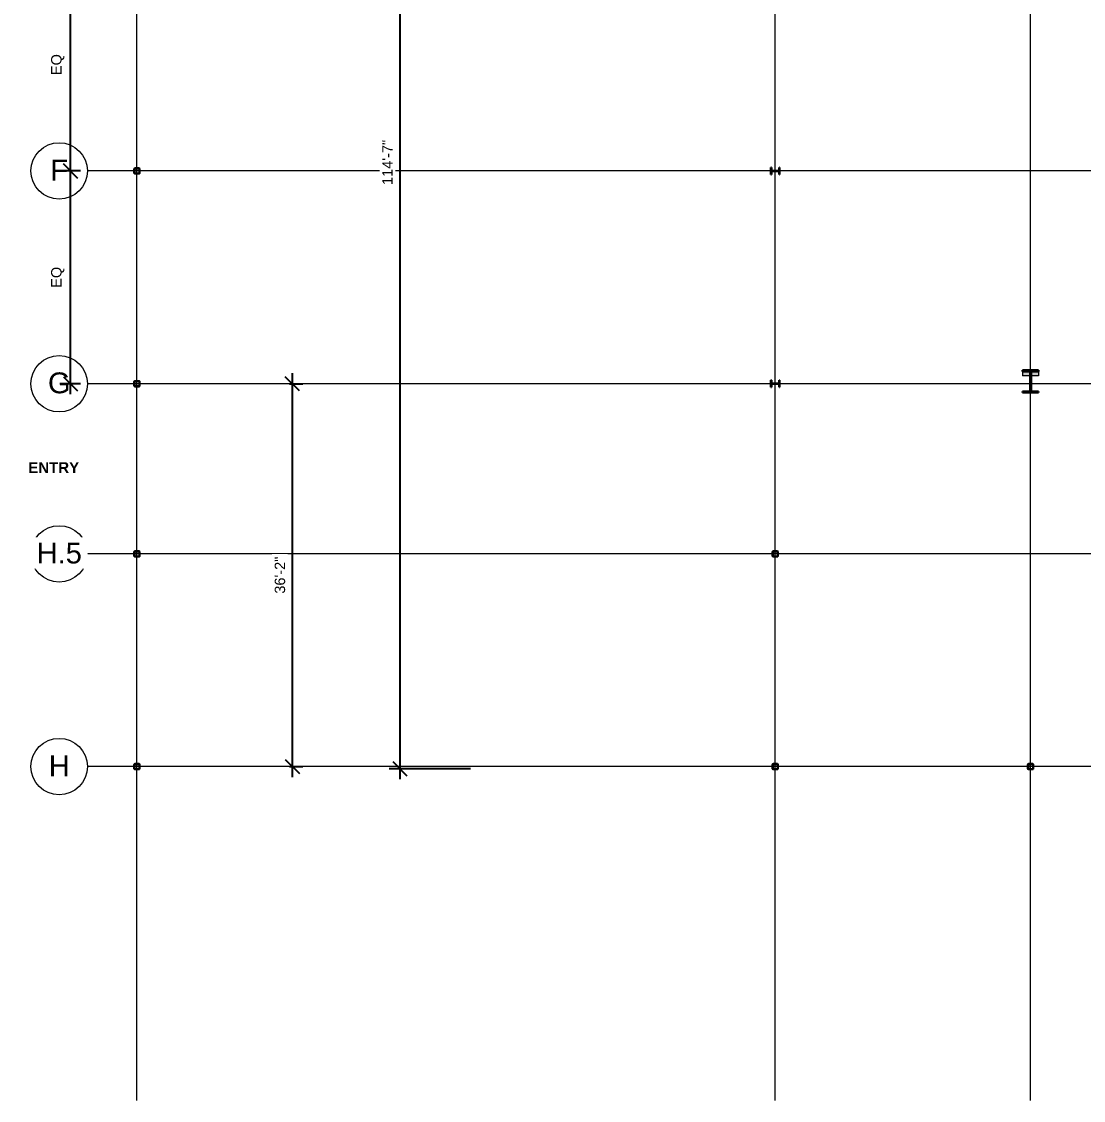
# Model space of a CAD drawing. Header units: inches. Extents: x 21942 to 26875, y -23163 to -20555.
# Drawn here: x 21942 to 23146, y -23163 to -21939 of the extents above; entities that cross this region are included whole.
import ezdxf

# ---------------------------------------------------------------- set-up
doc = ezdxf.new("R2010")
doc.units = ezdxf.units.IN
doc.header["$MEASUREMENT"] = 0
doc.linetypes.add('Grid Line 1_2_', pattern=[0.875, 0.5, -0.125, 0.125, -0.125])
for name, color, linetype, lineweight in [('A-ANNO-DIMS', 211, 'Continuous', 9), ('G-ANNO-TEXT', 231, 'Continuous', 9), ('S-COLS', 52, 'Continuous', 9), ('S-GRID', 1, 'Continuous', 9), ('S-GRID-IDEN', 1, 'Continuous', 9)]:
    doc.layers.add(name, color=color, linetype=linetype, lineweight=lineweight)
doc.styles.add('Arial', font='arial.ttf', dxfattribs={"height": 23.60479})
doc.styles.add('Arial_1', font='arial.ttf', dxfattribs={"height": 11.802395})
doc.styles.add('Arial_B', font='arialbd.ttf', dxfattribs={"height": 12.177074})
doc.dimstyles.new('Linear_-_3_32__Arial', dxfattribs={"dimscale": 12, "dimtxt": 12, "dimasz": 1.333333, "dimexe": 1, "dimexo": 0.666667, "dimgap": 0.666667, "dimtad": 1, "dimdec": 0, "dimzin": 1, "dimdsep": 46, "dimlunit": 4, "dimtxsty": 'Arial_1', "dimblk1": 'OBLIQUE', "dimblk2": 'OBLIQUE', "dimsah": 1, "dimcen": 0.09, "dimdle": 1, "dimazin": 0, "dimtfac": 1, "dimtdec": 4, "dimtix": 1, "dimtmove": 0, "dimatfit": 3, "dimfxl": 1, "dimtvp": 1, "dimtfill": 1, "dimfrac": 2, "dimtolj": 1, "dimtzin": 0, "dimarcsym": 2})
doc.dimstyles.new('Linear_-_3_32__Arial_2', dxfattribs={"dimscale": 12, "dimtxt": 12, "dimasz": 1.333333, "dimexe": 1, "dimexo": 0.666667, "dimgap": 0.666667, "dimtad": 1, "dimdec": 0, "dimzin": 1, "dimdsep": 46, "dimlunit": 4, "dimtxsty": 'Arial_1', "dimblk1": 'OBLIQUE', "dimblk2": 'OBLIQUE', "dimsah": 1, "dimcen": 0.09, "dimdle": 1, "dimazin": 0, "dimtfac": 1, "dimtdec": 4, "dimtix": 1, "dimtmove": 0, "dimatfit": 3, "dimfxl": 1, "dimtvp": 1, "dimtfill": 1, "dimfrac": 2, "dimtolj": 1, "dimtzin": 0, "dimarcsym": 2})
pattern_1 = [(45, (1e-11, 0), (-12.671354, 12.671354), []), (45, (1e-11, 19.2), (-12.671354, 12.671354), [])]

# ---------------------------------------------------------------- blocks, each defined once
blk = doc.blocks.new('HSS-Hollow Structural Section-Column - HSS6X6X1_4-556719-First Floor Plan')
at = {"layer": 'S-COLS'}
h = blk.add_hatch(dxfattribs=at)
h.set_pattern_fill('FP_2', color=256, style=0, pattern_type=2)
h.set_pattern_definition([(225, (23085.89, -22784.303), (12.671354, -12.671354), []), (225, (23085.89, -22803.503), (12.671354, -12.671354), [])])
h.paths.add_polyline_path([(2.5, 3), (-2.5, 3), (-2.9, 2.9), (-3, 2.5), (-3, -2.5), (-2.9, -2.9), (-2.5, -3), (2.5, -3), (2.9, -2.9), (3, -2.5), (3, 2.5), (2.9, 2.9)], flags=0)
h.paths.add_polyline_path([(-2.5, 2.8), (2.5, 2.8), (2.7, 2.7), (2.8, 2.5), (2.8, -2.5), (2.7, -2.7), (2.5, -2.8), (-2.5, -2.8), (-2.7, -2.7), (-2.8, -2.5), (-2.8, 2.5), (-2.7, 2.7)], flags=0)
at = {"layer": 'S-COLS', "lineweight": 30}
for p, q in [((-3, 2.5), (-3, -2.5)), ((-2.8, -2.5), (-2.8, 2.5)), ((2.5, 3), (-2.5, 3)), ((-2.5, 2.8), (2.5, 2.8)), ((2.8, 2.5), (2.8, -2.5)), ((3, -2.5), (3, 2.5)), ((2.5, -2.8), (-2.5, -2.8)), ((-2.5, -3), (2.5, -3))]:
    blk.add_line(p, q, dxfattribs=at)
for centre, radius, start, end in [((-2.5, 2.5), 0.466, 90, 180), ((-2.5, 2.5), 0.233, 90, 180), ((2.5, 2.5), 0.466, 360, 90), ((2.5, 2.5), 0.233, 0, 90), ((-2.5, -2.5), 0.466, 180, 270), ((-2.5, -2.5), 0.233, 180, 270), ((2.5, -2.5), 0.466, 270, 360), ((2.5, -2.5), 0.233, 270, 360)]:
    blk.add_arc(centre, radius, start, end, dxfattribs=at)
blk = doc.blocks.new('HSS-Hollow Structural Section-Column - HSS6X6X1_4-V11-First Floor Plan')
at = {"layer": 'S-COLS'}
h = blk.add_hatch(dxfattribs=at)
h.set_pattern_fill('FP_11', color=256, style=0, pattern_type=2)
h.set_pattern_definition([(225, (22072.64, -22784.303), (12.671354, -12.671354), []), (225, (22072.64, -22803.503), (12.671354, -12.671354), [])])
h.paths.add_polyline_path([(-2.5, 3), (-2.9, 2.9), (-3, 2.5), (-3, -2.5), (-2.9, -2.9), (-2.5, -3), (2.5, -3), (2.9, -2.9), (3, -2.5), (3, 2.5), (2.9, 2.9), (2.5, 3)], flags=0)
h.paths.add_polyline_path([(-2.5, 2.8), (2.5, 2.8), (2.7, 2.7), (2.8, 2.5), (2.8, -2.5), (2.7, -2.7), (2.5, -2.8), (-2.5, -2.8), (-2.7, -2.7), (-2.8, -2.5), (-2.8, 2.5), (-2.7, 2.7)], flags=0)
at = {"layer": 'S-COLS', "lineweight": 30}
for p, q in [((-3, 2.5), (-3, -2.5)), ((-2.8, -2.5), (-2.8, 2.5)), ((2.5, 3), (-2.5, 3)), ((-2.5, 2.8), (2.5, 2.8)), ((2.8, 2.5), (2.8, -2.5)), ((3, -2.5), (3, 2.5)), ((2.5, -2.8), (-2.5, -2.8)), ((-2.5, -3), (2.5, -3))]:
    blk.add_line(p, q, dxfattribs=at)
for centre, radius, start, end in [((-2.5, 2.5), 0.466, 90, 180), ((-2.5, 2.5), 0.233, 90, 180), ((2.5, 2.5), 0.466, 360, 90), ((2.5, 2.5), 0.233, 0, 90), ((-2.5, -2.5), 0.466, 180, 270), ((-2.5, -2.5), 0.233, 180, 270), ((2.5, -2.5), 0.466, 270, 360), ((2.5, -2.5), 0.233, 270, 360)]:
    blk.add_arc(centre, radius, start, end, dxfattribs=at)
blk = doc.blocks.new('HSS-Hollow Structural Section-Column - HSS6X6X1_4-V18-First Floor Plan')
at = {"layer": 'S-COLS'}
h = blk.add_hatch(dxfattribs=at)
h.set_pattern_fill('FP_13', color=256, style=0, pattern_type=2)
h.set_pattern_definition([(225, (22796.39, -22543.053), (12.671354, -12.671354), []), (225, (22796.39, -22562.253), (12.671354, -12.671354), [])])
h.paths.add_polyline_path([(2.5, 3), (-2.5, 3), (-2.9, 2.9), (-3, 2.5), (-3, -2.5), (-2.9, -2.9), (-2.5, -3), (2.5, -3), (2.9, -2.9), (3, -2.5), (3, 2.5), (2.9, 2.9)], flags=0)
h.paths.add_polyline_path([(2.5, 2.8), (2.7, 2.7), (2.8, 2.5), (2.8, -2.5), (2.7, -2.7), (2.5, -2.8), (-2.5, -2.8), (-2.7, -2.7), (-2.8, -2.5), (-2.8, 2.5), (-2.7, 2.7), (-2.5, 2.8)], flags=0)
at = {"layer": 'S-COLS', "lineweight": 30}
for p, q in [((-3, 2.5), (-3, -2.5)), ((-2.8, -2.5), (-2.8, 2.5)), ((2.5, 3), (-2.5, 3)), ((-2.5, 2.8), (2.5, 2.8)), ((2.8, 2.5), (2.8, -2.5)), ((3, -2.5), (3, 2.5)), ((2.5, -2.8), (-2.5, -2.8)), ((-2.5, -3), (2.5, -3))]:
    blk.add_line(p, q, dxfattribs=at)
for centre, radius, start, end in [((-2.5, 2.5), 0.466, 90, 180), ((-2.5, 2.5), 0.233, 90, 180), ((2.5, 2.5), 0.466, 360, 90), ((2.5, 2.5), 0.233, 0, 90), ((-2.5, -2.5), 0.466, 180, 270), ((-2.5, -2.5), 0.233, 180, 270), ((2.5, -2.5), 0.466, 270, 360), ((2.5, -2.5), 0.233, 270, 360)]:
    blk.add_arc(centre, radius, start, end, dxfattribs=at)
blk = doc.blocks.new('HSS-Hollow Structural Section-Column - HSS6X6X1_4-V19-First Floor Plan')
at = {"layer": 'S-COLS', "lineweight": 30}
for p, q in [((-3, 2.534), (-3, -2.534)), ((-2.767, -2.534), (-2.767, 2.534)), ((2.534, 3), (-2.534, 3)), ((-2.534, 2.767), (2.534, 2.767)), ((2.767, 2.534), (2.767, -2.534)), ((3, -2.534), (3, 2.534)), ((2.534, -2.767), (-2.534, -2.767)), ((-2.534, -3), (2.534, -3))]:
    blk.add_line(p, q, dxfattribs=at)
for centre, radius, start, end in [((-2.534, 2.534), 0.466, 90, 180), ((-2.534, 2.534), 0.233, 90, 180), ((2.534, 2.534), 0.466, 360, 90), ((2.534, 2.534), 0.233, 0, 90), ((-2.534, -2.534), 0.466, 180, 270), ((-2.534, -2.534), 0.233, 180, 270), ((2.534, -2.534), 0.466, 270, 360), ((2.534, -2.534), 0.233, 270, 360)]:
    blk.add_arc(centre, radius, start, end, dxfattribs=at)
blk = doc.blocks.new('Grid - Grid Head - Circle-14747-First Floor Plan')
at = {"layer": 'S-GRID-IDEN'}
blk.add_circle((0, 0), 0.25, dxfattribs=at)
blk = doc.blocks.new('_Oblique')
at = {"color": 0, "linetype": 'ByBlock', "lineweight": -2}
blk.add_line((-0.5, -0.5), (0.5, 0.5), dxfattribs=at)
blk = doc.blocks.new('*D482')
at = {"layer": 'A-ANNO-DIMS', "color": 0, "lineweight": -2, "transparency": 16777216}
for p, q in [((22370.6, -21399.6), (22370.6, -22798.7)), ((22373.9, -21411.6), (22358.6, -21411.6)), ((22450.8, -22786.7), (22358.6, -22786.7))]:
    blk.add_line(p, q, dxfattribs=at)
at = {"layer": 'Defpoints', "color": 0, "transparency": 16777216}
for p in [(22381.9, -21411.6), (22370.6, -22786.7), (22458.8, -22786.7)]:
    blk.add_point(p, dxfattribs=at)
at = {"layer": 'A-ANNO-DIMS', "color": 0, "lineweight": -2, "transparency": 16777216, "xscale": 16, "yscale": 16, "zscale": 16}
for p, rotation in [((22370.6, -21411.6), 90), ((22370.6, -22786.7), 270)]:
    blk.add_blockref('_Oblique', p, dxfattribs=dict(at, rotation=rotation))
at = {"layer": 'A-ANNO-DIMS', "color": 0, "transparency": 16777216, "insert": (22356.6, -22099.1), "char_height": 11.802, "attachment_point": 5, "rotation": 90, "style": 'Arial_1', "bg_fill": 3, "box_fill_scale": 1.25, "bg_fill_color": 256, "bg_fill_true_color": 13158600, "bg_fill_transparency": 0}
blk.add_mtext('\\A1;114\'-7"', dxfattribs=at)
blk = doc.blocks.new('*D491')
at = {"layer": 'A-ANNO-DIMS', "color": 0, "lineweight": -2, "transparency": 16777216}
for p, q in [((22248.8, -22796.3), (22248.8, -22338.1)), ((22245.5, -22350.1), (22260.8, -22350.1)), ((22245.5, -22784.3), (22260.8, -22784.3))]:
    blk.add_line(p, q, dxfattribs=at)
at = {"layer": 'Defpoints', "color": 0, "transparency": 16777216}
for p in [(22237.5, -22350.1), (22248.8, -22350.1), (22237.5, -22784.3)]:
    blk.add_point(p, dxfattribs=at)
at = {"layer": 'A-ANNO-DIMS', "color": 0, "lineweight": -2, "transparency": 16777216, "xscale": 16, "yscale": 16, "zscale": 16}
for p, rotation in [((22248.8, -22350.1), 90), ((22248.8, -22784.3), 270)]:
    blk.add_blockref('_Oblique', p, dxfattribs=dict(at, rotation=rotation))
at = {"layer": 'A-ANNO-DIMS', "color": 0, "transparency": 16777216, "insert": (22234.8, -22567.2), "char_height": 11.8, "attachment_point": 5, "rotation": 90, "style": 'Arial_1', "bg_fill": 3, "box_fill_scale": 1.25, "bg_fill_color": 256, "bg_fill_true_color": 13158600, "bg_fill_transparency": 0}
blk.add_mtext('\\A1;36\'-2"', dxfattribs=at)
blk = doc.blocks.new('*D492')
at = {"layer": 'A-ANNO-DIMS', "color": 0, "lineweight": -2, "transparency": 16777216}
for p, q in [((21997.3, -22362.1), (21997.3, -22096.8)), ((22008.4, -22108.8), (21985.3, -22108.8)), ((22008.4, -22350.1), (21985.3, -22350.1))]:
    blk.add_line(p, q, dxfattribs=at)
at = {"layer": 'Defpoints', "color": 0, "transparency": 16777216}
for p in [(21997.3, -22108.8), (22016.4, -22108.8), (22016.4, -22350.1)]:
    blk.add_point(p, dxfattribs=at)
at = {"layer": 'A-ANNO-DIMS', "color": 0, "lineweight": -2, "transparency": 16777216, "xscale": 16, "yscale": 16, "zscale": 16}
for p, rotation in [((21997.3, -22108.8), 90), ((21997.3, -22350.1), 270)]:
    blk.add_blockref('_Oblique', p, dxfattribs=dict(at, rotation=rotation))
at = {"layer": 'A-ANNO-DIMS', "color": 0, "transparency": 16777216, "insert": (21982.8, -22229.4), "char_height": 11.8, "attachment_point": 5, "rotation": 90, "style": 'Arial_1', "bg_fill": 3, "box_fill_scale": 1.25, "bg_fill_color": 256, "bg_fill_true_color": 13158600, "bg_fill_transparency": 0}
blk.add_mtext('\\A1;EQ', dxfattribs=at)
blk = doc.blocks.new('*D493')
at = {"layer": 'A-ANNO-DIMS', "color": 0, "lineweight": -2, "transparency": 16777216}
for p, q in [((21997.3, -22120.8), (21997.3, -21855.6)), ((22008.4, -21867.6), (21985.3, -21867.6)), ((22008.4, -22108.8), (21985.3, -22108.8))]:
    blk.add_line(p, q, dxfattribs=at)
at = {"layer": 'Defpoints', "color": 0, "transparency": 16777216}
for p in [(21997.3, -21867.6), (22016.4, -21867.6), (22016.4, -22108.8)]:
    blk.add_point(p, dxfattribs=at)
at = {"layer": 'A-ANNO-DIMS', "color": 0, "lineweight": -2, "transparency": 16777216, "xscale": 16, "yscale": 16, "zscale": 16}
for p, rotation in [((21997.3, -21867.6), 90), ((21997.3, -22108.8), 270)]:
    blk.add_blockref('_Oblique', p, dxfattribs=dict(at, rotation=rotation))
at = {"layer": 'A-ANNO-DIMS', "color": 0, "transparency": 16777216, "insert": (21982.8, -21988.2), "char_height": 11.8, "attachment_point": 5, "rotation": 90, "style": 'Arial_1', "bg_fill": 3, "box_fill_scale": 1.25, "bg_fill_color": 256, "bg_fill_true_color": 13158600, "bg_fill_transparency": 0}
blk.add_mtext('\\A1;EQ', dxfattribs=at)

msp = doc.modelspace()

# ---------------------------------------------------------------- hatches: boundary and pattern name
at = {"layer": 'S-COLS'}
h = msp.add_hatch(dxfattribs=at)
h.set_pattern_fill('FP_1', color=256, style=0, pattern_type=2)
h.set_pattern_definition(pattern_1)
h.paths.add_polyline_path([(22075.2, -22111.8), (22075.5, -22111.7), (22075.6, -22111.3), (22075.6, -22106.3), (22075.5, -22105.9), (22075.2, -22105.8), (22070.1, -22105.8), (22069.8, -22105.9), (22069.6, -22106.3), (22069.6, -22111.3), (22069.8, -22111.7), (22070.1, -22111.8)], flags=0)
h.paths.add_polyline_path([(22070.1, -22111.6), (22069.9, -22111.5), (22069.9, -22111.3), (22069.9, -22106.3), (22069.9, -22106.1), (22070.1, -22106), (22075.2, -22106), (22075.3, -22106.1), (22075.4, -22106.3), (22075.4, -22111.3), (22075.3, -22111.5), (22075.2, -22111.6)], flags=0)
h = msp.add_hatch(dxfattribs=at)
h.set_pattern_fill('FP_1', color=256, style=0, pattern_type=2)
h.set_pattern_definition(pattern_1)
h.paths.add_polyline_path([(22791.5, -22112.8), (22792, -22112.8), (22792, -22109.6), (22792.2, -22109.1), (22792.6, -22108.9), (22800.1, -22108.9), (22800.6, -22109.1), (22800.8, -22109.6), (22800.8, -22112.8), (22801.3, -22112.8), (22801.3, -22104.8), (22800.8, -22104.8), (22800.8, -22108), (22800.6, -22108.5), (22800.1, -22108.7), (22792.6, -22108.7), (22792.2, -22108.5), (22792, -22108), (22792, -22104.8), (22791.5, -22104.8)], flags=0)
h = msp.add_hatch(dxfattribs=at)
h.set_pattern_fill('FP_1', color=256, style=0, pattern_type=2)
h.set_pattern_definition(pattern_1)
h.paths.add_polyline_path([(23094.9, -22336.1), (23094.9, -22334.8), (23076.9, -22334.8), (23076.9, -22336.1)], flags=0)
h = msp.add_hatch(color=256, dxfattribs=at)
h.paths.add_polyline_path([(23085.3, -22341.3), (23085.3, -22336.1), (23076.9, -22336.1), (23076.9, -22341.3)], flags=0)
h.paths.add_polyline_path([(23094.9, -22341.3), (23094.9, -22336.1), (23086.5, -22336.1), (23086.5, -22341.3)], flags=0)
h = msp.add_hatch(dxfattribs=at)
h.set_pattern_fill('FP_1', color=256, style=0, pattern_type=2)
h.set_pattern_definition(pattern_1)
h.paths.add_polyline_path([(23086.5, -22358.8), (23086.5, -22336.1), (23085.3, -22336.1), (23085.3, -22358.8)], flags=0)
h = msp.add_hatch(dxfattribs=at)
h.set_pattern_fill('FP_1', color=256, style=0, pattern_type=2)
h.set_pattern_definition(pattern_1)
h.paths.add_polyline_path([(22075.2, -22353.1), (22075.5, -22352.9), (22075.6, -22352.6), (22075.6, -22347.5), (22075.5, -22347.2), (22075.2, -22347.1), (22070.1, -22347.1), (22069.8, -22347.2), (22069.6, -22347.5), (22069.6, -22352.6), (22069.8, -22352.9), (22070.1, -22353.1)], flags=0)
h.paths.add_polyline_path([(22070.1, -22352.8), (22069.9, -22352.8), (22069.9, -22352.6), (22069.9, -22347.5), (22069.9, -22347.4), (22070.1, -22347.3), (22075.2, -22347.3), (22075.3, -22347.4), (22075.4, -22347.5), (22075.4, -22352.6), (22075.3, -22352.8), (22075.2, -22352.8)], flags=0)
h = msp.add_hatch(dxfattribs=at)
h.set_pattern_fill('FP_1', color=256, style=0, pattern_type=2)
h.set_pattern_definition(pattern_1)
h.paths.add_polyline_path([(22791.5, -22354), (22792, -22354), (22792, -22350.9), (22792.2, -22350.4), (22792.6, -22350.2), (22800.1, -22350.2), (22800.6, -22350.4), (22800.8, -22350.9), (22800.8, -22354), (22801.3, -22354), (22801.3, -22346.1), (22800.8, -22346.1), (22800.8, -22349.2), (22800.6, -22349.7), (22800.1, -22349.9), (22792.6, -22349.9), (22792.2, -22349.7), (22792, -22349.2), (22792, -22346.1), (22791.5, -22346.1)], flags=0)
h = msp.add_hatch(dxfattribs=at)
h.set_pattern_fill('FP_1', color=256, style=0, pattern_type=2)
h.set_pattern_definition(pattern_1)
h.paths.add_polyline_path([(23094.9, -22360.1), (23094.9, -22358.8), (23076.9, -22358.8), (23076.9, -22360.1)], flags=0)

# ---------------------------------------------------------------- linework, layer by layer
at = {"layer": 'S-COLS', "lineweight": 30}
for p, q in [((22069.6, -22106.3), (22069.6, -22111.3)), ((22069.9, -22111.3), (22069.9, -22106.3)), ((22075.2, -22105.8), (22070.1, -22105.8)), ((22070.1, -22106), (22075.2, -22106)), ((22075.4, -22106.3), (22075.4, -22111.3)), ((22075.6, -22111.3), (22075.6, -22106.3)), ((22792, -22104.8), (22791.5, -22104.8)), ((22791.5, -22104.8), (22791.5, -22112.8)), ((22792, -22108), (22792, -22104.8)), ((22801.3, -22104.8), (22800.8, -22104.8)), ((22800.8, -22104.8), (22800.8, -22108)), ((22801.3, -22112.8), (22801.3, -22104.8)), ((22075.2, -22111.6), (22070.1, -22111.6)), ((22070.1, -22111.8), (22075.2, -22111.8)), ((22791.5, -22112.8), (22792, -22112.8)), ((22792, -22112.8), (22792, -22109.6)), ((22800.1, -22108.7), (22792.6, -22108.7)), ((22792.6, -22108.9), (22800.1, -22108.9)), ((22800.8, -22109.6), (22800.8, -22112.8)), ((22800.8, -22112.8), (22801.3, -22112.8)), ((23094.9, -22334.8), (23076.9, -22334.8)), ((23076.9, -22334.8), (23076.9, -22336.1)), ((23076.9, -22336.1), (23094.9, -22336.1)), ((23086.5, -22336.1), (23085.3, -22336.1)), ((23085.3, -22336.1), (23085.3, -22358.8)), ((23086.5, -22358.8), (23086.5, -22336.1)), ((23094.9, -22336.1), (23094.9, -22334.8)), ((22069.6, -22347.5), (22069.6, -22352.6)), ((22069.9, -22352.6), (22069.9, -22347.5)), ((22075.2, -22347.1), (22070.1, -22347.1)), ((22070.1, -22347.3), (22075.2, -22347.3)), ((22075.2, -22352.8), (22070.1, -22352.8)), ((22075.4, -22347.5), (22075.4, -22352.6)), ((22075.6, -22352.6), (22075.6, -22347.5)), ((22792, -22346.1), (22791.5, -22346.1)), ((22791.5, -22346.1), (22791.5, -22354)), ((22792, -22349.2), (22792, -22346.1)), ((22792, -22354), (22792, -22350.9)), ((22800.1, -22349.9), (22792.6, -22349.9)), ((22792.6, -22350.2), (22800.1, -22350.2)), ((22801.3, -22346.1), (22800.8, -22346.1)), ((22800.8, -22346.1), (22800.8, -22349.2)), ((22800.8, -22350.9), (22800.8, -22354)), ((22801.3, -22354), (22801.3, -22346.1)), ((22070.1, -22353.1), (22075.2, -22353.1)), ((22791.5, -22354), (22792, -22354)), ((22800.8, -22354), (22801.3, -22354)), ((23076.9, -22358.8), (23076.9, -22360.1)), ((23094.9, -22358.8), (23076.9, -22358.8)), ((23076.9, -22360.1), (23094.9, -22360.1)), ((23085.3, -22358.8), (23086.5, -22358.8)), ((23094.9, -22360.1), (23094.9, -22358.8)), ((22793.4, -22781.8), (22793.4, -22786.8)), ((22793.6, -22786.8), (22793.6, -22781.8)), ((22798.9, -22781.3), (22793.9, -22781.3)), ((22793.9, -22781.5), (22798.9, -22781.5)), ((22798.9, -22787.1), (22793.9, -22787.1)), ((22793.9, -22787.3), (22798.9, -22787.3)), ((22799.2, -22781.8), (22799.2, -22786.8)), ((22799.4, -22786.8), (22799.4, -22781.8))]:
    msp.add_line(p, q, dxfattribs=at)
at = {"layer": 'S-COLS'}
for p, q in [((23076.9, -22336.1), (23076.9, -22341.3)), ((23094.9, -22336.1), (23094.9, -22341.3)), ((23085.3, -22341.3), (23076.9, -22341.3)), ((23094.9, -22341.3), (23086.5, -22341.3))]:
    msp.add_line(p, q, dxfattribs=at)
at = {"layer": 'S-COLS', "lineweight": 30}
for centre, radius, start, end in [((22070.1, -22106.3), 0.466, 90, 180), ((22070.1, -22106.3), 0.233, 90, 180), ((22075.2, -22106.3), 0.466, 0, 90), ((22075.2, -22106.3), 0.233, 0, 90), ((22792.6, -22108), 0.691, 180, 270), ((22800.1, -22108), 0.691, 270, 0), ((22070.1, -22111.3), 0.466, 180, 270), ((22070.1, -22111.3), 0.233, 180, 270), ((22075.2, -22111.3), 0.466, 270, 0), ((22075.2, -22111.3), 0.233, 270, 0), ((22792.6, -22109.6), 0.691, 90, 180), ((22800.1, -22109.6), 0.691, 0, 90), ((22070.1, -22347.5), 0.466, 90, 180), ((22070.1, -22352.6), 0.466, 180, 270), ((22070.1, -22347.5), 0.233, 90, 180), ((22070.1, -22352.6), 0.233, 180, 270), ((22075.2, -22347.5), 0.466, 0, 90), ((22075.2, -22347.5), 0.233, 0, 90), ((22075.2, -22352.6), 0.466, 270, 0), ((22075.2, -22352.6), 0.233, 270, 0), ((22792.6, -22349.2), 0.691, 180, 270), ((22792.6, -22350.9), 0.691, 90, 180), ((22800.1, -22349.2), 0.691, 270, 0), ((22800.1, -22350.9), 0.691, 0, 90), ((22793.9, -22781.8), 0.466, 90, 180), ((22793.9, -22786.8), 0.466, 180, 270), ((22793.9, -22781.8), 0.233, 90, 180), ((22793.9, -22786.8), 0.233, 180, 270), ((22798.9, -22781.8), 0.466, 0, 90), ((22798.9, -22781.8), 0.233, 0, 90), ((22798.9, -22786.8), 0.466, 270, 0), ((22798.9, -22786.8), 0.233, 270, 0)]:
    msp.add_arc(centre, radius, start, end, dxfattribs=at)
at = {"layer": 'S-GRID', "linetype": 'Grid Line 1_2_'}
for p, q in [((22072.6, -23162.9), (22072.6, -20779.9)), ((22796.4, -23162.9), (22796.4, -20779.9)), ((23085.9, -23162.9), (23085.9, -20779.9)), ((26492.8, -22108.8), (22016.4, -22108.8)), ((26875.5, -22350.1), (22016.4, -22350.1)), ((26875.5, -22784.3), (22016.4, -22784.3))]:
    msp.add_line(p, q, dxfattribs=at)

# ---------------------------------------------------------------- block references
at = {"layer": 'S-COLS', "rotation": 180}
for name, p in [('HSS-Hollow Structural Section-Column - HSS6X6X1_4-V19-First Floor Plan', (22072.6, -22543.1)), ('HSS-Hollow Structural Section-Column - HSS6X6X1_4-V18-First Floor Plan', (22796.4, -22543.1)), ('HSS-Hollow Structural Section-Column - HSS6X6X1_4-V11-First Floor Plan', (22072.6, -22784.3)), ('HSS-Hollow Structural Section-Column - HSS6X6X1_4-556719-First Floor Plan', (23085.9, -22784.3))]:
    msp.add_blockref(name, p, dxfattribs=at)
at = {"layer": 'S-GRID-IDEN', "rotation": 90}
for p, xscale, yscale, zscale in [((21984.4, -22108.8), 127.9999999999999, 127.9999999999999, 127.9999999999999), ((21984.4, -22350.1), 128, 128, 128), ((21984.4, -22543.1), 128, 128, 128), ((21984.4, -22784.3), 128, 128, 128)]:
    msp.add_blockref('Grid - Grid Head - Circle-14747-First Floor Plan', p, dxfattribs=dict(at, xscale=xscale, yscale=yscale, zscale=zscale))

# ---------------------------------------------------------------- texts
at = {"layer": 'G-ANNO-TEXT', "color": 7, "insert": (21978.2, -22439.1), "char_height": 12.18, "width": 66.816, "attachment_point": 2, "line_spacing_factor": 0.938532, "style": 'Arial_B', "bg_fill": 3, "box_fill_scale": 1.25, "bg_fill_color": 0, "bg_fill_transparency": 0}
msp.add_mtext('ENTRY', dxfattribs=at)

# ---------------------------------------------------------------- next in the draw order: texts
at = {"layer": 'S-GRID-IDEN', "attachment_point": 2, "line_spacing_factor": 0.938532, "style": 'Arial', "bg_fill": 3, "box_fill_scale": 1.25, "bg_fill_color": 0, "bg_fill_transparency": 0}
for s, insert, char_height, width in [('\\fArial|b0|i0|c204|p34|;F', (21984.5, -22096.1), 23.605, 23.904), ('\\fArial|b0|i0|c204|p34|;G', (21984.5, -22337.3), 23.605, 30.528), ('H.5', (21984.5, -22530.3), 23.6, 61.056), ('\\fArial|b0|i0|c204|p34|;H', (21984.5, -22771.6), 23.605, 28.224)]:
    msp.add_mtext(s, dxfattribs=dict(at, insert=insert, char_height=char_height, width=width))

# ---------------------------------------------------------------- next in the draw order: linework, layer by layer
at = {"layer": 'S-GRID', "linetype": 'Grid Line 1_2_'}
msp.add_line((26875.5, -22543.1), (22016.4, -22543.1), dxfattribs=at)

# ---------------------------------------------------------------- next in the draw order: dimensions: what is measured, and where the dimension line sits
at = {"layer": 'A-ANNO-DIMS'}
dim = msp.add_linear_dim(base=(21997.3, -22108.8), p1=(22016.4, -22350.1), p2=(22016.4, -22108.8), angle=90, text='EQ', dimstyle='Linear_-_3_32__Arial', override={"dimpost": '<>', "dimfxl": 241.25}, dxfattribs=at)
dim.commit()
dim.dimension.update_dxf_attribs({"geometry": '*D492', "text_midpoint": (21982.8, -22229.4)})

# ---------------------------------------------------------------- next in the draw order: dimensions: what is measured, and where the dimension line sits
for base, p1, p2, dimstyle, override, picture, middle in [((22370.6, -22786.7), (22381.9, -21411.6), (22458.8, -22786.7), 'Linear_-_3_32__Arial_2', {"dimpost": '<>', "dimfxl": 1377.210654}, '*D482', (22356.6, -22099.1)), ((22248.8, -22350.1), (22237.5, -22784.3), (22237.5, -22350.1), 'Linear_-_3_32__Arial', {"dimpost": '<>', "dimfxl": 434.25}, '*D491', (22234.8, -22567.2))]:
    dim = msp.add_linear_dim(base=base, p1=p1, p2=p2, angle=90, dimstyle=dimstyle, override=override, dxfattribs=at)
    dim.commit()
    dim.dimension.update_dxf_attribs({"geometry": picture, "text_midpoint": middle})
dim = msp.add_linear_dim(base=(21997.3, -21867.6), p1=(22016.4, -22108.8), p2=(22016.4, -21867.6), angle=90, text='EQ', dimstyle='Linear_-_3_32__Arial', override={"dimpost": '<>', "dimfxl": 241.25}, dxfattribs=at)
dim.commit()
dim.dimension.update_dxf_attribs({"geometry": '*D493', "text_midpoint": (21982.8, -21988.2)})

doc.saveas('drawing.dxf')
